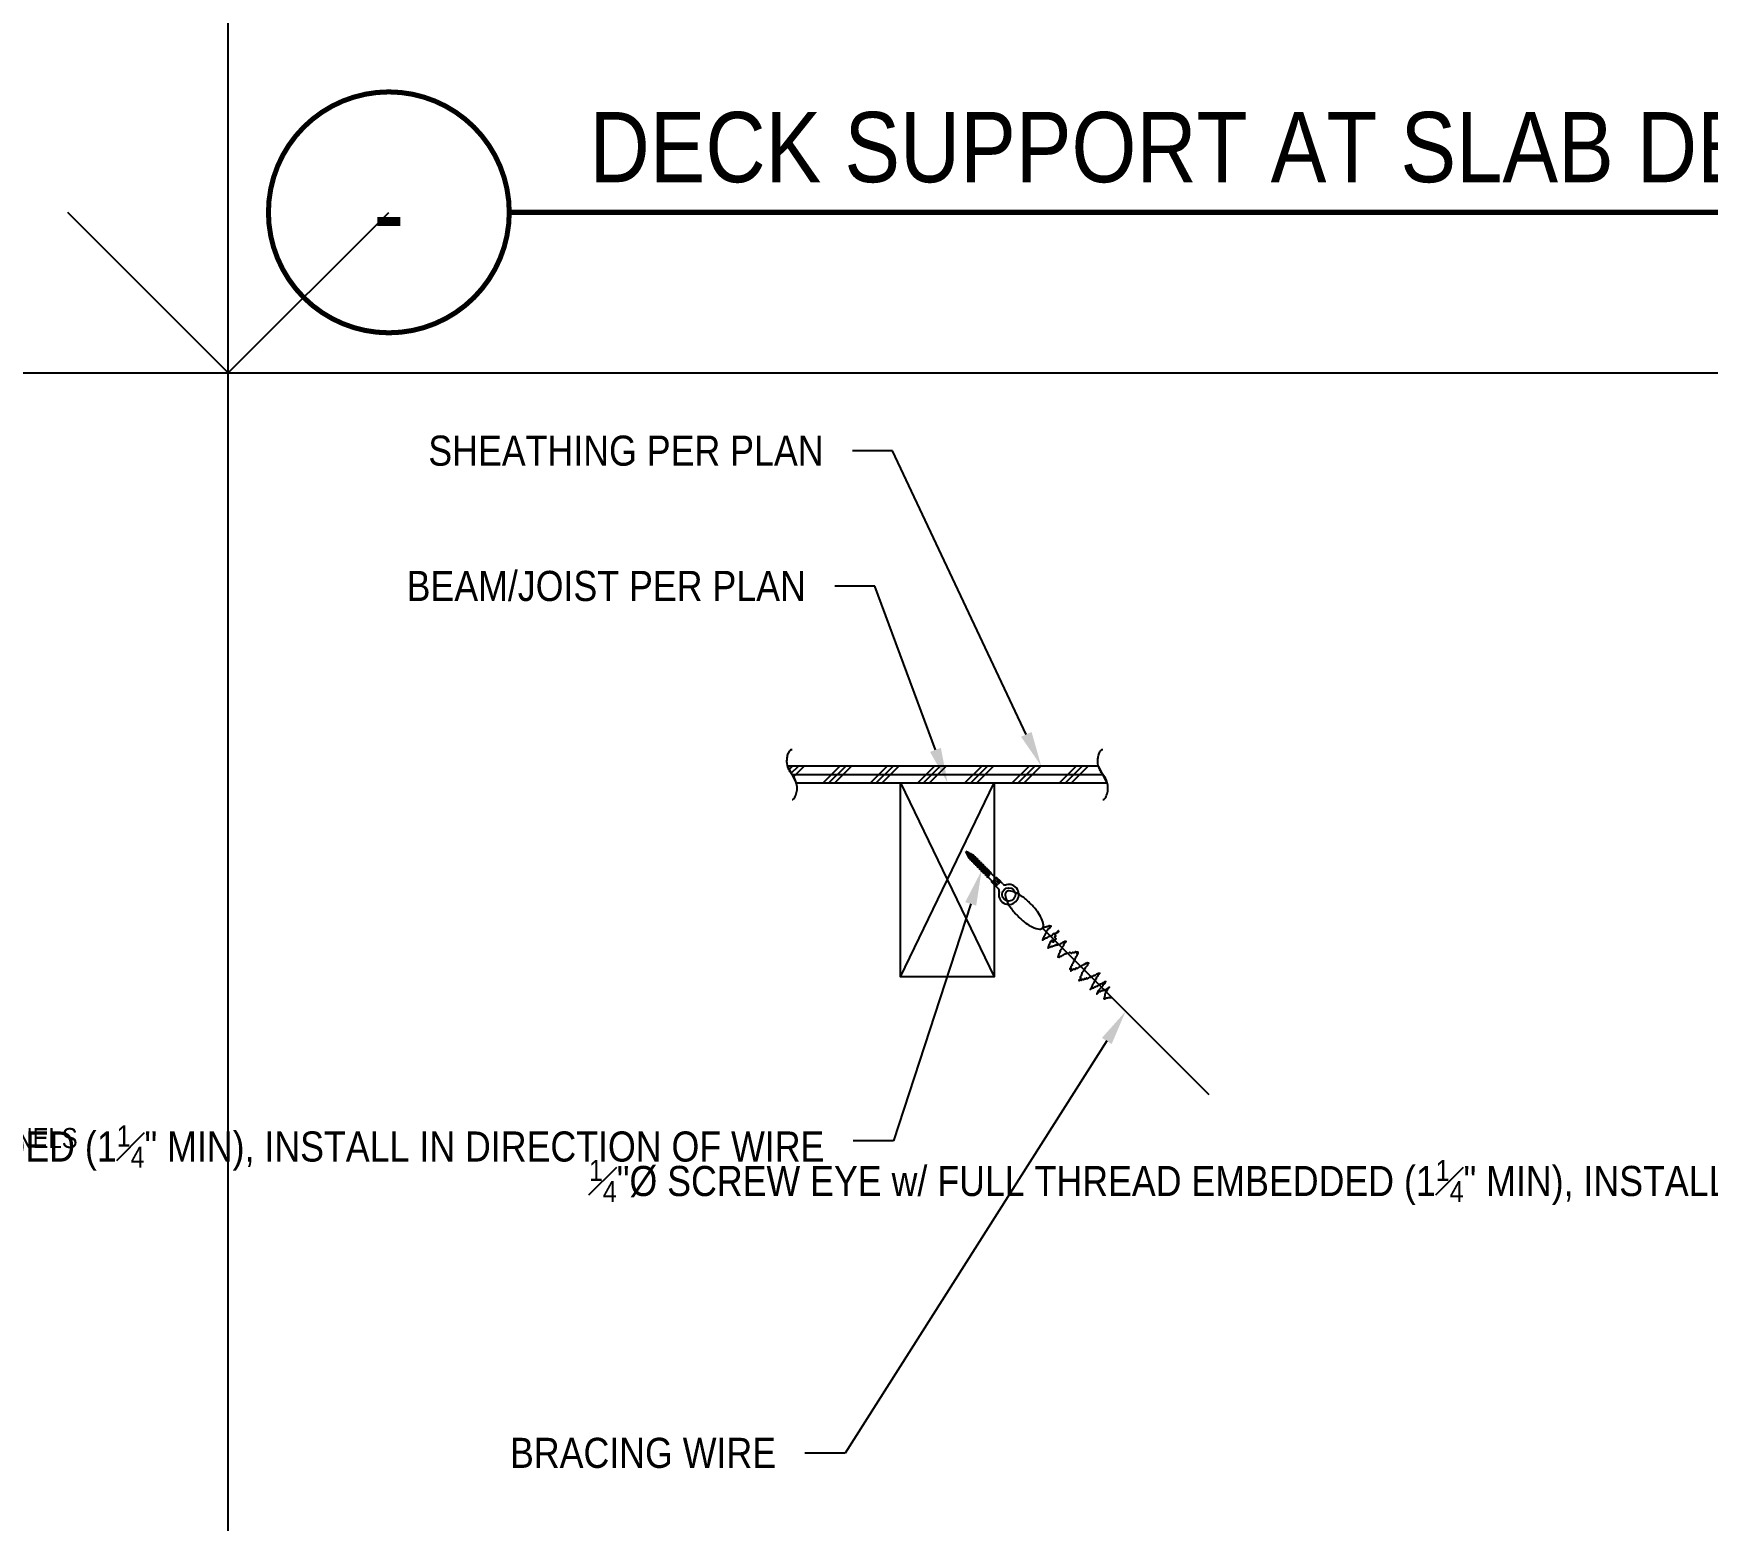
# Model space of a CAD drawing. Header units: inches. Extents: x -16404 to 14624, y -1591 to 16152.
# Drawn here: x -15246.3 to -15183.7, y 7581.1 to 7636.7 of the extents above; entities that cross this region are included whole.
import ezdxf
from ezdxf import colors
from ezdxf.entities.mleader import LeaderData, LeaderLine
from ezdxf.enums import TextEntityAlignment as Align
from ezdxf.math import Vec2, Vec3

# ---------------------------------------------------------------- set-up
doc = ezdxf.new("R2010")
doc.units = ezdxf.units.IN
doc.header["$LTSCALE"] = 24
doc.header["$MEASUREMENT"] = 0
doc.linetypes.add('DASHED2', pattern=[0.375, 0.25, -0.125])
doc.layers.get('0').update_dxf_attribs({"linetype": 'CONTINUOUS'})
doc.layers.add('S-ANNO-GRID-NONPLOT', color=251, linetype='CONTINUOUS', plot=False)
for name, color, linetype in [('S-ANNO-NOTE', 4, 'CONTINUOUS'), ('S-ARCH', 1, 'CONTINUOUS'), ('S-BREAK', 2, 'CONTINUOUS'), ('S-SIMPSON', 2, 'CONTINUOUS'), ('S-WOOD', 3, 'CONTINUOUS')]:
    doc.layers.add(name, color=color, linetype=linetype)
doc.layers.add('S-HATCH1', color=1, linetype='CONTINUOUS', transparency=0.5)
doc.styles.add('Arial', font='arial.ttf', dxfattribs={"width": 0.85})

# ---------------------------------------------------------------- blocks, each defined once
blk = doc.blocks.new('*U309')
at = {"const_width": 0.188}
for points in [[(-4.5, 0, -1), (4.5, 0, 3.732051)], [(-4.5, 0, 1), (4.5, 0, -3.732051)]]:
    blk.add_lwpolyline(points, format="xyb", dxfattribs=at)
blk.add_lwpolyline([(4.5, 0), (81.209, 0)], dxfattribs=at)
blk.add_circle((0, 0), 4.5)
at = {"style": 'Arial', "width": 0.85}
for tag, p in [('DWG_TITLE_1', (7.5, 6.188)), ('DWG_TITLE_2', (7.5, 2.438))]:
    blk.add_attdef(tag, text='', height=2.625, dxfattribs=at).set_placement(p, align=Align.MIDDLE_LEFT)
blk.add_attdef('#', text='', height=3, dxfattribs=at).set_placement((0, 0), align=Align.MIDDLE_CENTER)
blk.add_attdef('SCALE', text='', height=1.125, dxfattribs=at).set_placement((80.084, -1.125), align=Align.TOP_RIGHT)
blk = doc.blocks.new('SCREWEYE')
at = {"layer": 'S-SIMPSON', "color": 1}
for p, q in [((-0.128, -0.553), (-0.128, -0.767)), ((0.124, -0.553), (-0.128, -0.553)), ((-0.121, -0.435), (-0.121, -0.553)), ((-0.084, -0.553), (-0.084, -0.767)), ((-0.021, -0.553), (-0.021, -0.767)), ((0.047, -0.553), (0.047, -0.767)), ((0.1, -0.553), (0.1, -0.767)), ((0.121, -0.435), (0.121, -0.553)), ((0.124, -0.553), (0.124, -0.767)), ((-0.002, -0.767), (-0.128, -0.767)), ((0.124, -0.767), (-0.126, -0.767)), ((-0.089, -0.803), (-0.125, -0.767)), ((-0.125, -1.067), (0.085, -1.017)), ((0.121, -1.023), (-0.125, -1.067)), ((-0.089, -1.092), (-0.125, -1.067)), ((-0.125, -1.167), (0.085, -1.117)), ((-0.125, -1.167), (0.085, -1.117)), ((0.121, -1.123), (-0.125, -1.167)), ((0.121, -1.123), (-0.125, -1.167)), ((-0.089, -1.192), (-0.125, -1.167)), ((-0.089, -1.192), (-0.125, -1.167)), ((-0.125, -1.267), (0.085, -1.217)), ((-0.125, -1.267), (0.085, -1.217)), ((-0.125, -1.267), (0.085, -1.217)), ((0.121, -1.223), (-0.125, -1.267)), ((0.121, -1.223), (-0.125, -1.267)), ((0.121, -1.223), (-0.125, -1.267)), ((-0.089, -0.803), (-0.089, -1.058)), ((-0.089, -0.842), (-0.089, -1.058)), ((-0.089, -1.092), (0.085, -1.048)), ((-0.089, -1.092), (-0.089, -1.158)), ((-0.089, -1.092), (-0.089, -1.158)), ((-0.089, -1.092), (-0.089, -1.158)), ((-0.089, -1.092), (-0.089, -1.158)), ((-0.089, -1.192), (0.085, -1.148)), ((-0.089, -1.192), (0.085, -1.148)), ((-0.089, -1.192), (-0.089, -1.258)), ((-0.089, -1.192), (-0.089, -1.258)), ((-0.089, -1.192), (-0.089, -1.258)), ((-0.089, -1.292), (0.085, -1.248)), ((-0.089, -1.292), (0.085, -1.248)), ((-0.089, -1.292), (0.085, -1.248)), ((0.121, -0.767), (0.085, -0.803)), ((0.085, -0.803), (0.085, -1.017)), ((0.085, -1.017), (0.121, -1.023)), ((0.085, -1.048), (0.121, -1.023)), ((0.085, -1.048), (0.085, -1.117)), ((0.085, -1.048), (0.085, -1.117)), ((0.085, -1.048), (0.085, -1.117)), ((0.085, -1.048), (0.085, -1.117)), ((0.085, -1.117), (0.121, -1.123)), ((0.085, -1.117), (0.121, -1.123)), ((0.085, -1.148), (0.121, -1.123)), ((0.085, -1.148), (0.121, -1.123)), ((0.085, -1.148), (0.085, -1.217)), ((0.085, -1.148), (0.085, -1.217)), ((0.085, -1.148), (0.085, -1.217)), ((0.085, -1.217), (0.121, -1.223)), ((0.085, -1.217), (0.121, -1.223)), ((0.085, -1.217), (0.121, -1.223)), ((0.085, -1.248), (0.121, -1.223)), ((0.085, -1.248), (0.121, -1.223)), ((0.085, -1.248), (0.121, -1.223)), ((0.085, -1.248), (0.085, -1.317)), ((-0.089, -1.292), (-0.125, -1.267)), ((-0.089, -1.292), (-0.125, -1.267)), ((-0.089, -1.292), (-0.125, -1.267)), ((-0.125, -1.367), (0.085, -1.317)), ((-0.125, -1.367), (0.085, -1.317)), ((0.121, -1.323), (-0.125, -1.367)), ((0.121, -1.323), (-0.125, -1.367)), ((-0.089, -1.392), (-0.125, -1.367)), ((-0.089, -1.392), (-0.125, -1.367)), ((-0.125, -1.467), (0.085, -1.417)), ((-0.125, -1.467), (0.085, -1.417)), ((0.121, -1.423), (-0.125, -1.467)), ((0.121, -1.423), (-0.125, -1.467)), ((-0.089, -1.492), (-0.125, -1.467)), ((-0.089, -1.492), (-0.125, -1.467)), ((-0.125, -1.567), (0.085, -1.517)), ((0.121, -1.523), (-0.125, -1.567)), ((-0.089, -1.592), (-0.125, -1.567)), ((-0.125, -1.667), (0.085, -1.617)), ((0.121, -1.623), (-0.125, -1.667)), ((-0.089, -1.692), (-0.125, -1.667)), ((-0.125, -1.767), (0.085, -1.717)), ((0.121, -1.723), (-0.125, -1.767)), ((-0.089, -1.792), (-0.125, -1.767)), ((-0.125, -1.867), (0.077, -1.819)), ((0.072, -1.832), (-0.125, -1.867)), ((-0.089, -1.892), (-0.125, -1.867)), ((-0.089, -1.292), (-0.089, -1.358)), ((-0.089, -1.392), (0.085, -1.348)), ((-0.089, -1.392), (0.085, -1.348)), ((-0.089, -1.392), (-0.089, -1.458)), ((-0.089, -1.392), (-0.089, -1.458)), ((-0.089, -1.492), (0.085, -1.448)), ((-0.089, -1.492), (0.085, -1.448)), ((-0.089, -1.492), (-0.089, -1.558)), ((-0.089, -1.592), (0.085, -1.548)), ((-0.089, -1.592), (-0.089, -1.658)), ((-0.089, -1.692), (0.085, -1.648)), ((-0.089, -1.692), (-0.089, -1.758)), ((-0.089, -1.792), (0.085, -1.748)), ((-0.089, -1.792), (-0.089, -1.858)), ((-0.089, -1.892), (0.064, -1.854)), ((0.085, -1.317), (0.121, -1.323)), ((0.085, -1.317), (0.121, -1.323)), ((0.085, -1.348), (0.121, -1.323)), ((0.085, -1.348), (0.121, -1.323)), ((0.085, -1.348), (0.085, -1.417)), ((0.085, -1.348), (0.085, -1.417)), ((0.085, -1.417), (0.121, -1.423)), ((0.085, -1.417), (0.121, -1.423)), ((0.085, -1.448), (0.121, -1.423)), ((0.085, -1.448), (0.121, -1.423)), ((0.085, -1.448), (0.085, -1.517)), ((0.085, -1.517), (0.121, -1.523)), ((0.085, -1.548), (0.121, -1.523)), ((0.085, -1.548), (0.085, -1.617)), ((0.085, -1.617), (0.121, -1.623)), ((0.085, -1.648), (0.121, -1.623)), ((0.085, -1.648), (0.085, -1.717)), ((0.085, -1.717), (0.121, -1.723)), ((0.085, -1.748), (0.121, -1.723)), ((0.085, -1.748), (0.085, -1.817)), ((0.085, -1.817), (0.121, -1.823)), ((0.085, -1.848), (0.121, -1.823)), ((0.085, -1.848), (0.085, -1.917)), ((-0.125, -1.967), (0.04, -1.927)), ((0.037, -1.938), (-0.125, -1.967)), ((-0.089, -1.992), (-0.125, -1.967)), ((-0.095, -2.06), (0.016, -2.033)), ((0.014, -2.042), (-0.095, -2.06)), ((-0.06, -2.084), (-0.095, -2.06)), ((-0.089, -1.892), (-0.089, -1.958)), ((-0.089, -1.992), (0.031, -1.962)), ((-0.089, -1.992), (-0.069, -2.053)), ((-0.066, -2.153), (0.002, -2.136)), ((0.001, -2.144), (-0.066, -2.153)), ((-0.03, -2.177), (-0.066, -2.153)), ((-0.06, -2.084), (0.01, -2.067)), ((-0.06, -2.084), (-0.04, -2.146)), ((-0.03, -2.177), (0, -2.17)), ((-0.03, -2.177), (-0.002, -2.267)), ((0.031, -2.162), (-0.002, -2.267)), ((0.031, -2.162), (0.067, -2.137)), ((0.065, -2.053), (0.04, -2.132)), ((0.04, -2.132), (0.067, -2.137)), ((0.065, -2.053), (0.101, -2.028)), ((0.085, -1.991), (0.075, -2.023)), ((0.075, -2.023), (0.101, -2.028)), ((0.085, -1.917), (0.121, -1.923)), ((0.085, -1.948), (0.121, -1.923)), ((0.085, -1.948), (0.085, -1.991))]:
    blk.add_line(p, q, dxfattribs=at)
blk.add_circle((0, 0), 0.25, dxfattribs=at)
for centre, radius, start, end in [((0, 0), 0.375, 299.45268, 240.54732), ((-0.246, -0.435), 0.125, 0, 60.54732), ((0.246, -0.435), 0.125, 119.45268, 180), ((1.156, -2.239), 1.159, 157.61471, 181.35638)]:
    blk.add_arc(centre, radius, start, end, dxfattribs=at)
blk = doc.blocks.new('Se_24x36_DETAILS_GRID')
for p, q in [((15.5348, 15.3333), (15.5348, 23)), ((15.5348, 15.3333), (16.0348, 15.8333)), ((7.7674, 15.3333), (15.5348, 15.3333)), ((15.5348, 15.3333), (23.3023, 15.3333)), ((15.5348, 7.6667), (15.5348, 15.3333))]:
    blk.add_line(p, q)
at = {"linetype": 'DASHED2', "ltscale": 0.5}
blk.add_line((15.5348, 15.3333), (15.0348, 15.8333), dxfattribs=at)

msp = doc.modelspace()

# ---------------------------------------------------------------- hatches: boundary and pattern name
at = {"layer": 'S-HATCH1'}
h = msp.add_hatch(dxfattribs=at)
h.set_pattern_fill('PLAST', color=256, scale=5, angle=45, style=0)
h.set_pattern_definition([(45, (-15218.1113, 7608.6864), (-0.88388, 0.88388), []), (45, (-15218.2218, 7608.7969), (-0.88388, 0.88388), []), (45, (-15218.3323, 7608.9074), (-0.88388, 0.88388), [])])
h.paths.add_polyline_path([(-15217.78586, 7608.68641), (-15206.16931, 7608.68641), (-15206.49478, 7609.31141), (-15218.11133, 7609.31141)])

# ---------------------------------------------------------------- linework, layer by layer
at = {"layer": 'S-ARCH', "color": 2}
msp.add_line((-15208.58876, 7603.25988), (-15202.3691, 7597.04023), dxfattribs=at)
msp.add_lwpolyline([(-15209.49964, 7603.70223, 0.03562601), (-15209.20294, 7603.44505, 0.04775441), (-15208.95259, 7603.2924, 0.09098116), (-15208.6956, 7603.22111, 0.22219039), (-15208.58876, 7603.25988, 0.22219039), (-15208.54999, 7603.36672, 0.09098116), (-15208.62128, 7603.62371, 0.04775441), (-15208.77392, 7603.87407, 0.03562601), (-15209.03111, 7604.17076, 0.03562601), (-15209.3278, 7604.42795, 0.04775441), (-15209.57816, 7604.58059, 0.09098116), (-15209.83515, 7604.65188, 0.22219039), (-15209.94199, 7604.61311, 0.22219039), (-15209.98076, 7604.50627, 0.09098116), (-15209.90947, 7604.24928, 0.04775441), (-15209.75682, 7603.99893, 0.03562601)], format="xyb", close=True, dxfattribs=at)
msp.add_lwpolyline([(-15208.59663, 7603.26952), (-15208.57867, 7603.28748), (-15208.57268, 7603.2815), (-15208.56669, 7603.28748), (-15208.56071, 7603.2815), (-15208.54873, 7603.29347), (-15208.54275, 7603.28749), (-15208.53676, 7603.29347), (-15208.53077, 7603.28749), (-15208.52478, 7603.29348), (-15208.5188, 7603.28749), (-15208.51281, 7603.29348), (-15208.50683, 7603.28749), (-15208.48886, 7603.30545), (-15208.48288, 7603.29947), (-15208.4709, 7603.31144), (-15208.46492, 7603.30546), (-15208.45893, 7603.31144), (-15208.45294, 7603.30546), (-15208.44097, 7603.31743), (-15208.43498, 7603.31145), (-15208.42899, 7603.31743), (-15208.42301, 7603.31145), (-15208.41103, 7603.32342), (-15208.40505, 7603.31744), (-15208.39906, 7603.32342), (-15208.39307, 7603.31744), (-15208.3811, 7603.32941), (-15208.37511, 7603.32343), (-15208.33919, 7603.35935), (-15208.31525, 7603.33541), (-15208.30327, 7603.34738), (-15208.2913, 7603.33541), (-15208.28531, 7603.3414), (-15208.27932, 7603.33541), (-15208.27334, 7603.3414), (-15208.26735, 7603.33541), (-15208.30926, 7603.2935), (-15208.30328, 7603.28751), (-15208.36315, 7603.22764), (-15208.36914, 7603.23363), (-15208.38111, 7603.22165), (-15208.37513, 7603.21567), (-15208.39908, 7603.19172), (-15208.39309, 7603.18573), (-15208.44099, 7603.13783), (-15208.435, 7603.13184), (-15208.44698, 7603.11987), (-15208.44099, 7603.11388), (-15208.45297, 7603.10191), (-15208.44698, 7603.09592), (-15208.45896, 7603.08395), (-15208.45297, 7603.07796), (-15208.47692, 7603.05401), (-15208.47093, 7603.04803), (-15208.4889, 7603.03006), (-15208.48291, 7603.02408), (-15208.49488, 7603.0121), (-15208.4889, 7603.00612), (-15208.51285, 7602.98217), (-15208.50686, 7602.97618), (-15208.53081, 7602.95223), (-15208.52483, 7602.94625), (-15208.53081, 7602.94026), (-15208.52483, 7602.93427), (-15208.54878, 7602.91032), (-15208.54279, 7602.90434), (-15208.55476, 7602.89236), (-15208.54878, 7602.88638), (-15208.57273, 7602.86243), (-15208.56674, 7602.85644), (-15208.57872, 7602.84447), (-15208.57273, 7602.83848), (-15208.58471, 7602.82651), (-15208.57872, 7602.82052), (-15208.58471, 7602.81453), (-15208.57273, 7602.82651), (-15208.56675, 7602.82052), (-15208.52483, 7602.86243), (-15208.51286, 7602.85046), (-15208.50089, 7602.86244), (-15208.4949, 7602.85645), (-15208.45898, 7602.89237), (-15208.45299, 7602.88639), (-15208.447, 7602.89238), (-15208.44102, 7602.88639), (-15208.43503, 7602.89238), (-15208.42905, 7602.88639), (-15208.41108, 7602.90435), (-15208.4051, 7602.89837), (-15208.36318, 7602.94028), (-15208.3572, 7602.93429), (-15208.34522, 7602.94627), (-15208.33924, 7602.94028), (-15208.29733, 7602.98219), (-15208.28535, 7602.97022), (-15208.27937, 7602.97621), (-15208.26739, 7602.96424), (-15208.1716, 7603.06004), (-15208.15962, 7603.04806), (-15208.15364, 7603.05405), (-15208.14765, 7603.04806), (-15208.13568, 7603.06004), (-15208.12969, 7603.05405), (-15208.1237, 7603.06004), (-15208.11772, 7603.05405), (-15208.11173, 7603.06004), (-15208.10574, 7603.05406), (-15208.08179, 7603.07801), (-15208.06982, 7603.06603), (-15208.04587, 7603.08998), (-15208.03989, 7603.084), (-15208.0339, 7603.08998), (-15208.02791, 7603.084), (-15207.98001, 7603.1319), (-15207.99797, 7603.14986), (-15207.99198, 7603.15584), (-15207.99797, 7603.16183), (-15208.03389, 7603.1259), (-15208.02192, 7603.11393), (-15208.12371, 7603.01215), (-15208.08779, 7602.97623), (-15208.13569, 7602.92833), (-15208.06985, 7602.86249), (-15208.17762, 7602.75471), (-15208.17163, 7602.74873), (-15208.17762, 7602.74274), (-15208.17163, 7602.73675), (-15208.17762, 7602.73077), (-15208.20755, 7602.7607), (-15208.22551, 7602.74273), (-15208.21953, 7602.74872), (-15208.22551, 7602.75471), (-15208.21354, 7602.76668), (-15208.21952, 7602.77267), (-15208.21354, 7602.77866), (-15208.21952, 7602.78464), (-15208.21353, 7602.79063), (-15208.22551, 7602.8026), (-15208.23748, 7602.79063), (-15208.24347, 7602.79661), (-15208.29735, 7602.74273), (-15208.29137, 7602.73674), (-15208.31532, 7602.71279), (-15208.30933, 7602.7068), (-15208.32729, 7602.68884), (-15208.32131, 7602.68286), (-15208.3273, 7602.67687), (-15208.32131, 7602.67088), (-15208.33927, 7602.65292), (-15208.33329, 7602.64693), (-15208.34526, 7602.63496), (-15208.33927, 7602.62897), (-15208.34526, 7602.62299), (-15208.33928, 7602.617), (-15208.35724, 7602.59904), (-15208.35125, 7602.59305), (-15208.36323, 7602.58108), (-15208.35724, 7602.57509), (-15208.36922, 7602.56312), (-15208.36323, 7602.55713), (-15208.36922, 7602.55114), (-15208.36323, 7602.54516), (-15208.36922, 7602.53917), (-15208.36323, 7602.53318), (-15208.37521, 7602.52121), (-15208.36922, 7602.51522), (-15208.37521, 7602.50923), (-15208.36922, 7602.51522), (-15208.37521, 7602.52121), (-15208.36323, 7602.53318), (-15208.36922, 7602.53917), (-15208.35724, 7602.55114), (-15208.36922, 7602.53917), (-15208.36323, 7602.53318), (-15208.36922, 7602.5272), (-15208.33928, 7602.55713), (-15208.32132, 7602.53917), (-15208.30935, 7602.55115), (-15208.30336, 7602.54516), (-15208.26744, 7602.58109), (-15208.2435, 7602.55714), (-15208.23152, 7602.56912), (-15208.21955, 7602.55715), (-15208.17764, 7602.59906), (-15208.15968, 7602.5811), (-15208.11777, 7602.62301), (-15208.1058, 7602.61104), (-15208.06987, 7602.64696), (-15208.03994, 7602.61703), (-15208.02797, 7602.62901), (-15208.02198, 7602.62302), (-15207.99204, 7602.65296), (-15207.98606, 7602.64697), (-15207.98007, 7602.65296), (-15207.9681, 7602.64099), (-15207.95612, 7602.65296), (-15207.95014, 7602.64698), (-15207.93816, 7602.65895), (-15207.93218, 7602.65297), (-15207.88428, 7602.70087), (-15207.8723, 7602.68889), (-15207.82441, 7602.73679), (-15207.81842, 7602.73081), (-15207.80644, 7602.74278), (-15207.79447, 7602.73081), (-15207.78849, 7602.7368), (-15207.7825, 7602.73081), (-15207.74657, 7602.76674), (-15207.74059, 7602.76075), (-15207.7346, 7602.76674), (-15207.72862, 7602.76075), (-15207.72263, 7602.76674), (-15207.71664, 7602.76075), (-15207.71065, 7602.76674), (-15207.70467, 7602.76075), (-15207.75856, 7602.70687), (-15207.74658, 7602.6949), (-15207.80047, 7602.64101), (-15207.79448, 7602.63502), (-15207.80047, 7602.62904), (-15207.79449, 7602.62305), (-15207.80646, 7602.61107), (-15207.80047, 7602.60509), (-15207.80646, 7602.5991), (-15207.80048, 7602.59312), (-15207.84837, 7602.54522), (-15207.84239, 7602.53923), (-15207.84838, 7602.53324), (-15207.84239, 7602.52726), (-15207.84838, 7602.52127), (-15207.84239, 7602.51528), (-15207.89628, 7602.4614), (-15207.89029, 7602.45541), (-15207.9322, 7602.4135), (-15207.91425, 7602.39554), (-15207.92622, 7602.38357), (-15207.92023, 7602.37758), (-15207.93221, 7602.36561), (-15207.92622, 7602.35962), (-15207.95017, 7602.33567), (-15207.94419, 7602.32968), (-15207.98011, 7602.29376), (-15207.97413, 7602.28777), (-15207.98011, 7602.28179), (-15207.97413, 7602.2758), (-15207.99209, 7602.25784), (-15207.98012, 7602.24587), (-15207.99808, 7602.2279), (-15207.99209, 7602.22192), (-15208.00407, 7602.20994), (-15207.99808, 7602.20396), (-15208.01604, 7602.18599), (-15208.01006, 7602.18001), (-15207.96671, 7602.22335), (-15207.96073, 7602.21737), (-15207.97869, 7602.19941), (-15207.9727, 7602.19342), (-15207.96672, 7602.19941), (-15207.96073, 7602.19342), (-15207.98013, 7602.17403), (-15207.97414, 7602.16804), (-15207.96216, 7602.18001), (-15207.95618, 7602.17403), (-15207.91427, 7602.21594), (-15207.90229, 7602.20397), (-15207.89631, 7602.20996), (-15207.89032, 7602.20397), (-15207.84242, 7602.25187), (-15207.82446, 7602.23391), (-15207.77656, 7602.28181), (-15207.77058, 7602.27582), (-15207.73465, 7602.31175), (-15207.71071, 7602.2878), (-15207.66281, 7602.3357), (-15207.64485, 7602.31775), (-15207.63887, 7602.32373), (-15207.63288, 7602.31775), (-15207.62689, 7602.32373), (-15207.61492, 7602.31176), (-15207.56702, 7602.35966), (-15207.54308, 7602.33572), (-15207.53709, 7602.3417), (-15207.50117, 7602.30579), (-15207.44729, 7602.35968), (-15207.42334, 7602.33573), (-15207.41137, 7602.34771), (-15207.40538, 7602.34172), (-15207.35748, 7602.38962), (-15207.33953, 7602.37166), (-15207.33354, 7602.37765), (-15207.32755, 7602.37166), (-15207.32156, 7602.37765), (-15207.31558, 7602.37166), (-15207.30959, 7602.37765), (-15207.3036, 7602.37167), (-15207.29762, 7602.37765), (-15207.29163, 7602.37167), (-15207.32115, 7602.34215), (-15207.31516, 7602.33617), (-15207.27325, 7602.37808), (-15207.25529, 7602.36012), (-15207.26727, 7602.34814), (-15207.26128, 7602.34216), (-15207.26769, 7602.33575), (-15207.25572, 7602.32378), (-15207.27368, 7602.30582), (-15207.26769, 7602.29983), (-15207.27368, 7602.29384), (-15207.26769, 7602.28786), (-15207.27967, 7602.27588), (-15207.27368, 7602.2699), (-15207.30362, 7602.23996), (-15207.29763, 7602.23397), (-15207.3156, 7602.21601), (-15207.30961, 7602.21002), (-15207.35152, 7602.16811), (-15207.33356, 7602.15015), (-15207.37548, 7602.10824), (-15207.36949, 7602.10226), (-15207.37548, 7602.09627), (-15207.36949, 7602.09028), (-15207.38147, 7602.07831), (-15207.37548, 7602.07232), (-15207.42937, 7602.01844), (-15207.41739, 7602.00646), (-15207.42338, 7602.00048), (-15207.4174, 7601.99449), (-15207.44135, 7601.97054), (-15207.43536, 7601.96455), (-15207.44733, 7601.95258), (-15207.44135, 7601.94659), (-15207.48925, 7601.89869), (-15207.47728, 7601.88672), (-15207.49524, 7601.86876), (-15207.48925, 7601.86277), (-15207.52518, 7601.82685), (-15207.5132, 7601.81488), (-15207.51919, 7601.80889), (-15207.51321, 7601.8029), (-15207.56111, 7601.75501), (-15207.55512, 7601.74902), (-15207.56111, 7601.74303), (-15207.55512, 7601.73705), (-15207.56111, 7601.73106), (-15207.54914, 7601.71909), (-15207.51178, 7601.75644), (-15207.49981, 7601.74447), (-15207.51777, 7601.72651), (-15207.51178, 7601.72052), (-15207.51777, 7601.71454), (-15207.51178, 7601.70855), (-15207.52376, 7601.69658), (-15207.51777, 7601.69059), (-15207.52376, 7601.6846), (-15207.51777, 7601.67862), (-15207.52975, 7601.66664), (-15207.52376, 7601.66066), (-15207.52975, 7601.65467), (-15207.46988, 7601.71454), (-15207.46389, 7601.70856), (-15207.47131, 7601.70114), (-15207.46532, 7601.69515), (-15207.45934, 7601.70114), (-15207.45335, 7601.69515), (-15207.41144, 7601.73706), (-15207.39348, 7601.7191), (-15207.38749, 7601.72509), (-15207.38151, 7601.71911), (-15207.32163, 7601.77898), (-15207.30368, 7601.76102), (-15207.29769, 7601.76701), (-15207.2917, 7601.76102), (-15207.28572, 7601.76701), (-15207.27374, 7601.75504), (-15207.22584, 7601.80294), (-15207.21986, 7601.79695), (-15207.18393, 7601.83288), (-15207.16598, 7601.81492), (-15207.1061, 7601.87479), (-15207.08814, 7601.85683), (-15207.04024, 7601.90473), (-15207.03426, 7601.89875), (-15207.02228, 7601.91072), (-15207.0163, 7601.90474), (-15206.97439, 7601.94665), (-15206.96241, 7601.93468), (-15206.95643, 7601.94066), (-15206.95044, 7601.93468), (-15206.91452, 7601.9706), (-15206.90853, 7601.96462), (-15206.90811, 7601.96504), (-15206.89614, 7601.95307), (-15206.89015, 7601.95905), (-15206.88416, 7601.95307), (-15206.87818, 7601.95905), (-15206.87219, 7601.95307), (-15206.8662, 7601.95906), (-15206.87261, 7601.95265), (-15206.86064, 7601.94067), (-15206.90854, 7601.89278), (-15206.89058, 7601.87482), (-15206.99835, 7601.76704), (-15206.98638, 7601.75507), (-15206.99237, 7601.74908), (-15206.98638, 7601.7431), (-15207.03428, 7601.6952), (-15207.0283, 7601.68921), (-15207.07021, 7601.6473), (-15207.06422, 7601.64132), (-15207.11212, 7601.59342), (-15207.10015, 7601.58144), (-15207.11212, 7601.56947), (-15207.10614, 7601.56348), (-15207.11811, 7601.55151), (-15207.11213, 7601.54552), (-15207.1241, 7601.53355), (-15207.11812, 7601.52756), (-15207.1241, 7601.52157), (-15207.11812, 7601.51559), (-15207.13608, 7601.49763), (-15207.13009, 7601.49164), (-15207.17799, 7601.44374), (-15207.16602, 7601.43177), (-15207.178, 7601.41979), (-15207.17201, 7601.41381), (-15207.16459, 7601.42123), (-15207.1586, 7601.41524), (-15207.16459, 7601.40926), (-15207.1586, 7601.40327), (-15207.16459, 7601.39728), (-15207.1586, 7601.3913), (-15207.17058, 7601.37932), (-15207.16459, 7601.37334), (-15207.22447, 7601.31346), (-15207.2125, 7601.30149), (-15207.21848, 7601.2955), (-15207.2125, 7601.28952), (-15207.15262, 7601.34939), (-15207.14664, 7601.3434), (-15207.16005, 7601.33), (-15207.14209, 7601.31204), (-15207.1361, 7601.31803), (-15207.13011, 7601.31204), (-15207.0882, 7601.35395), (-15207.07024, 7601.33599), (-15207.06426, 7601.34198), (-15207.05827, 7601.33599), (-15207.05228, 7601.34198), (-15207.0463, 7601.336), (-15207.01037, 7601.37192), (-15206.9984, 7601.35995), (-15206.99241, 7601.36594), (-15206.98044, 7601.35396), (-15206.93853, 7601.39588), (-15206.9086, 7601.36595), (-15206.86669, 7601.40786), (-15206.85472, 7601.39589), (-15206.8128, 7601.4378), (-15206.79485, 7601.41984), (-15206.78287, 7601.43181), (-15206.77689, 7601.42583), (-15206.73497, 7601.46774), (-15206.723, 7601.45577), (-15206.71701, 7601.46176), (-15206.71103, 7601.45577), (-15206.6751, 7601.49169), (-15206.66912, 7601.48571), (-15206.65714, 7601.49768), (-15206.64517, 7601.48571), (-15206.63918, 7601.4917), (-15206.6332, 7601.48571), (-15206.61524, 7601.50367), (-15206.60925, 7601.49769), (-15206.56734, 7601.5396), (-15206.56135, 7601.53361), (-15206.54938, 7601.54559), (-15206.54339, 7601.5396), (-15206.50747, 7601.57553), (-15206.50148, 7601.56954), (-15206.49549, 7601.57553), (-15206.48951, 7601.56954), (-15206.48352, 7601.57553), (-15206.47753, 7601.56954), (-15206.47155, 7601.57553), (-15206.46556, 7601.56955), (-15206.45957, 7601.57553), (-15206.45359, 7601.56955), (-15206.44161, 7601.58152), (-15206.47754, 7601.5456), (-15206.46556, 7601.53363), (-15206.51346, 7601.48573), (-15206.50748, 7601.47974), (-15206.55538, 7601.43184), (-15206.54939, 7601.42585), (-15206.58531, 7601.38993), (-15206.57334, 7601.37796), (-15206.61525, 7601.33605), (-15206.60927, 7601.33006), (-15206.61526, 7601.32407), (-15206.60328, 7601.3121), (-15206.62125, 7601.29414), (-15206.61526, 7601.28815), (-15206.66316, 7601.24025), (-15206.65717, 7601.23427), (-15206.66915, 7601.22229), (-15206.66316, 7601.21631), (-15206.67514, 7601.20433), (-15206.66915, 7601.19835), (-15206.71705, 7601.15045), (-15206.71106, 7601.14446), (-15206.71705, 7601.13847), (-15206.71107, 7601.13249), (-15206.72903, 7601.11453), (-15206.72304, 7601.10854), (-15206.72903, 7601.10255), (-15206.72304, 7601.09657), (-15206.74101, 7601.0786), (-15206.73502, 7601.07262), (-15206.75897, 7601.04867), (-15206.75298, 7601.04268), (-15206.76496, 7601.03071), (-15206.75897, 7601.02472), (-15206.78891, 7600.99478), (-15206.78292, 7600.9888), (-15206.80089, 7600.97084), (-15206.78891, 7600.98281), (-15206.78292, 7600.97682), (-15206.73503, 7601.02472), (-15206.72305, 7601.01275), (-15206.71707, 7601.01874), (-15206.71108, 7601.01275), (-15206.70509, 7601.01874), (-15206.69911, 7601.01275), (-15206.68713, 7601.02473), (-15206.68115, 7601.01874), (-15206.63325, 7601.06664), (-15206.62127, 7601.05467), (-15206.6093, 7601.06665), (-15206.60331, 7601.06066), (-15206.56739, 7601.09658), (-15206.54943, 7601.07863), (-15206.53746, 7601.0906), (-15206.53147, 7601.08461), (-15206.48357, 7601.13251), (-15206.47759, 7601.12653), (-15206.42969, 7601.17443), (-15206.41173, 7601.15647), (-15206.3758, 7601.19239), (-15206.36383, 7601.18042), (-15206.31593, 7601.22832), (-15206.30995, 7601.22233), (-15206.30396, 7601.22832), (-15206.29797, 7601.22234), (-15206.25007, 7601.27024), (-15206.24409, 7601.26425), (-15206.2381, 7601.27024), (-15206.23211, 7601.26425), (-15206.22613, 7601.27024), (-15206.22014, 7601.26425), (-15206.21415, 7601.27024), (-15206.26205, 7601.22234), (-15206.24409, 7601.20438), (-15206.28002, 7601.16846), (-15206.286, 7601.17444), (-15206.32792, 7601.13253), (-15206.32193, 7601.12655), (-15206.33391, 7601.11457), (-15206.32792, 7601.10859), (-15206.38181, 7601.0547), (-15206.37582, 7601.04871), (-15206.50754, 7600.91699), (-15206.50156, 7600.911), (-15206.51353, 7600.89903), (-15206.50755, 7600.89304), (-15206.5315, 7600.86909), (-15206.52551, 7600.86311), (-15206.54347, 7600.84514), (-15206.53749, 7600.83916), (-15206.55545, 7600.8212), (-15206.54946, 7600.81521), (-15206.55545, 7600.80922), (-15206.54946, 7600.80324), (-15206.55545, 7600.79725), (-15206.54348, 7600.80922), (-15206.53749, 7600.80324), (-15206.44169, 7600.89904), (-15206.42972, 7600.88707), (-15206.42373, 7600.89305), (-15206.41775, 7600.88707), (-15206.38182, 7600.92299), (-15206.36985, 7600.91102), (-15206.36386, 7600.91701), (-15206.35788, 7600.91102), (-15206.32195, 7600.94694), (-15206.29801, 7600.923), (-15206.25011, 7600.9709), (-15206.23814, 7600.95893), (-15206.23215, 7600.96492), (-15206.22616, 7600.95893), (-15206.22018, 7600.96492), (-15206.21419, 7600.95893), (-15206.17228, 7601.00084), (-15206.16629, 7600.99486), (-15206.11839, 7601.04276), (-15206.11241, 7601.03677), (-15206.10642, 7601.04276), (-15206.10043, 7601.03677), (-15206.08846, 7601.04875), (-15206.08247, 7601.04276), (-15206.07648, 7601.04875), (-15206.17228, 7600.95295), (-15206.1663, 7600.94696), (-15206.17228, 7600.94098), (-15206.1663, 7600.93499), (-15206.2142, 7600.88709), (-15206.20821, 7600.8811), (-15206.2142, 7600.87512), (-15206.20821, 7600.86913), (-15206.24414, 7600.83321), (-15206.23815, 7600.82722), (-15206.24414, 7600.82123), (-15206.23815, 7600.81525), (-15206.24414, 7600.80926), (-15206.23815, 7600.80327), (-15206.25013, 7600.7913), (-15206.24414, 7600.78531), (-15206.25013, 7600.77933), (-15206.24414, 7600.77334), (-15206.25612, 7600.76136), (-15206.25013, 7600.75538), (-15206.25612, 7600.74939), (-15206.25013, 7600.74341), (-15206.25612, 7600.73742), (-15206.25014, 7600.73143), (-15206.26211, 7600.71946), (-15206.25613, 7600.71347), (-15206.2681, 7600.7015), (-15206.26211, 7600.69551), (-15206.27409, 7600.68354), (-15206.2681, 7600.67755), (-15206.28606, 7600.65959), (-15206.28008, 7600.6536), (-15206.28607, 7600.64761), (-15206.28008, 7600.64163), (-15206.29206, 7600.62965), (-15206.2741, 7600.61169), (-15206.26811, 7600.61768), (-15206.26212, 7600.6117), (-15206.24416, 7600.62966), (-15206.23818, 7600.62367), (-15206.2262, 7600.63565), (-15206.22021, 7600.62966), (-15206.19028, 7600.6596), (-15206.18429, 7600.65361), (-15206.1783, 7600.6596), (-15206.17232, 7600.65361), (-15206.16633, 7600.6596), (-15206.16035, 7600.65362), (-15206.15436, 7600.6596), (-15206.14837, 7600.65362), (-15206.1364, 7600.66559), (-15206.13041, 7600.65961), (-15206.12442, 7600.66559), (-15206.11844, 7600.65961), (-15206.10646, 7600.67158), (-15206.10048, 7600.6656), (-15206.09449, 7600.67158), (-15206.0885, 7600.6656), (-15206.08252, 7600.67158), (-15206.07653, 7600.6656), (-15206.07054, 7600.67159), (-15206.06456, 7600.6656), (-15206.05857, 7600.67159), (-15206.05258, 7600.6656), (-15206.0466, 7600.67159), (-15206.04061, 7600.6656), (-15206.03462, 7600.67159), (-15206.02864, 7600.6656), (-15206.02265, 7600.67159), (-15206.01666, 7600.66561), (-15206.01068, 7600.67159), (-15206.00469, 7600.66561), (-15205.9987, 7600.67159)], dxfattribs=at)
msp.add_lwpolyline([(-15197.15744, 7591.82856, 0, 0.5, 0), (-15198.2181, 7592.88922, 0, 0, 0), (-15202.3691, 7597.04023, 0, 0, 0)], format="xyseb", dxfattribs=at)
at = {"layer": 'S-BREAK'}
for points in [[(-15217.94674, 7608.06066, 0.16907551), (-15217.89991, 7608.07697, 0.12420213), (-15217.82736, 7608.17167, 0.05676695), (-15217.76655, 7608.37314, 0.09010704), (-15217.76655, 7608.59984, 0.04190159), (-15217.81512, 7608.77991, 0.09726503), (-15217.94674, 7608.99891, -0.04661822), (-15218.004, 7609.07551, -0.0337537), (-15218.07837, 7609.21792, -0.09726503), (-15218.13409, 7609.46729, -0.035685), (-15218.12694, 7609.62468, -0.06904861), (-15218.08726, 7609.77716, -0.05613676), (-15218.01968, 7609.8995, -0.25199513), (-15217.94674, 7609.93566, -4.02334231)], [(-15206.33019, 7608.06066, 0.16907551), (-15206.28335, 7608.07697, 0.12420213), (-15206.2108, 7608.17167, 0.05676695), (-15206.14999, 7608.37314, 0.09010704), (-15206.14999, 7608.59984, 0.04190159), (-15206.19857, 7608.77991, 0.09726503), (-15206.33019, 7608.99891, -0.04661822), (-15206.38744, 7609.07551, -0.0337537), (-15206.46182, 7609.21792, -0.09726503), (-15206.51754, 7609.46729, -0.035685), (-15206.51039, 7609.62468, -0.06904861), (-15206.4707, 7609.77716, -0.05613676), (-15206.40313, 7609.8995, -0.25199513), (-15206.33019, 7609.93566, -4.02334231)]]:
    msp.add_lwpolyline(points, format="xyb", dxfattribs=at)
at = {"layer": 'S-WOOD', "color": 1}
msp.add_line((-15217.94674, 7608.99891), (-15206.33019, 7608.99891), dxfattribs=at)
at = {"layer": 'S-WOOD', "color": 2}
for p, q in [((-15213.88847, 7601.43641), (-15210.38847, 7608.68641)), ((-15213.88847, 7608.68641), (-15210.38847, 7601.43641))]:
    msp.add_line(p, q, dxfattribs=at)
at = {"layer": 'S-WOOD'}
msp.add_lwpolyline([(-15217.78586, 7608.68641), (-15206.16931, 7608.68641), (-15206.49478, 7609.31141), (-15218.11133, 7609.31141)], close=True, dxfattribs=at)
at = {"layer": 'S-WOOD', "color": 4}
msp.add_lwpolyline([(-15210.38847, 7608.68641), (-15210.38847, 7601.43641), (-15213.88847, 7601.43641), (-15213.88847, 7608.68641)], close=True, dxfattribs=at)

# ---------------------------------------------------------------- block references
at = {"layer": 'S-ANNO-GRID-NONPLOT', "xscale": 12, "yscale": 12, "zscale": 12}
msp.add_blockref('Se_24x36_DETAILS_GRID', (-15425.43172, 7440), dxfattribs=at)
at = {"layer": 'S-ANNO-NOTE'}
msp.add_blockref('*U309', (-15233.01352, 7630), dxfattribs=at).add_auto_attribs({'#': '-', 'DWG_TITLE_2': 'DECK SUPPORT AT SLAB DEPRESSIONS', 'SCALE': 'SCALE: N.T.S.'})
at = {"layer": 'S-ANNO-NOTE', "rotation": 224.9999999999999}
msp.add_blockref('SCREWEYE', (-15209.8471, 7604.51822), dxfattribs=at)

# ---------------------------------------------------------------- leaders
at = {"layer": 'S-ANNO-NOTE'}
ml = msp.add_multileader_mtext('Standard', dxfattribs=at)
ml.set_content('\\A1;SHEATHING PER PLAN', color=4, style='Arial')
ml.set_leader_properties(color=2)
ml.build(insert=Vec2(0, 0))
ml.multileader.update_dxf_attribs({"dogleg_length": 0.36, "arrow_head_size": 1.3125, "scale": 12})
ctx = ml.context
ctx.base_point, ctx.scale, ctx.char_height, ctx.arrow_head_size, ctx.landing_gap_size, ctx.plane_origin = Vec3(-15232.44994, 7621.0874), 12, 1.125, 1.3125, 1.08, Vec3(-15168.85976, 7916.84642)
ctx.text_align_type = 2
notes = []
notes.append((ctx, [(0, (1, 1, 0), (-15214.18723, 7621.0874), (-1, 0), 1.5, [(0, [(-15208.63062, 7609.31141)], 0, [])])]))
ctx.mtext.insert, ctx.mtext.width, ctx.mtext.alignment, ctx.mtext.flow_direction = Vec3(-15216.76723, 7621.65949), 15.3395772, 3, 5
ml = msp.add_multileader_mtext('Standard', dxfattribs=at)
ml.set_content('\\A1;SHEATHING PER PLAN', color=4, style='Arial')
ml.set_leader_properties(color=2)
ml.build(insert=Vec2(0, 0))
ml.multileader.update_dxf_attribs({"dogleg_length": 0.36, "arrow_head_size": 1.3125, "scale": 12})
ctx = ml.context
ctx.base_point, ctx.scale, ctx.char_height, ctx.arrow_head_size, ctx.landing_gap_size, ctx.plane_origin = Vec3(-15181.54206, 7621.0874), 12, 1.125, 1.3125, 1.08, Vec3(-15117.95189, 7916.84642)
ctx.text_align_type = 2
notes.append((ctx, [(0, (1, 1, 0), (-15163.27936, 7621.0874), (-1, 0), 1.5, [(0, [(-15157.72275, 7609.31141)], 0, [])])]))
ctx.mtext.insert, ctx.mtext.width, ctx.mtext.alignment, ctx.mtext.flow_direction = Vec3(-15165.85936, 7621.65949), 15.3395772, 3, 5
ml = msp.add_multileader_mtext('Standard', dxfattribs=at)
ml.set_content('\\A1;BEAM/JOIST PER PLAN', color=4, style='Arial')
ml.set_leader_properties(color=2)
ml.build(insert=Vec2(0, 0))
ml.multileader.update_dxf_attribs({"dogleg_length": 0.36, "arrow_head_size": 1.3125, "scale": 12})
ctx = ml.context
ctx.base_point, ctx.scale, ctx.char_height, ctx.arrow_head_size, ctx.landing_gap_size, ctx.plane_origin = Vec3(-15233.22404, 7616.03348), 12, 1.125, 1.3125, 1.08, Vec3(-15168.85976, 7901.28496)
ctx.text_align_type = 2
notes.append((ctx, [(0, (1, 1, 0), (-15214.85045, 7616.03348), (-1, 0), 1.5, [(0, [(-15212.13062, 7608.68641)], 0, [])])]))
ctx.mtext.insert, ctx.mtext.width, ctx.mtext.alignment, ctx.mtext.flow_direction = Vec3(-15217.43045, 7616.60557), 15.3395772, 3, 5
ml = msp.add_multileader_mtext('Standard', dxfattribs=at)
ml.set_content('\\A1;BEAM/JOIST PER PLAN', color=4, style='Arial')
ml.set_leader_properties(color=2)
ml.build(insert=Vec2(0, 0))
ml.multileader.update_dxf_attribs({"dogleg_length": 0.36, "arrow_head_size": 1.3125, "scale": 12})
ctx = ml.context
ctx.base_point, ctx.scale, ctx.char_height, ctx.arrow_head_size, ctx.landing_gap_size, ctx.plane_origin = Vec3(-15182.31617, 7616.03348), 12, 1.125, 1.3125, 1.08, Vec3(-15117.95189, 7901.28496)
ctx.text_align_type = 2
notes.append((ctx, [(0, (1, 1, 0), (-15163.94257, 7616.03348), (-1, 0), 1.5, [(0, [(-15161.22275, 7608.68641)], 0, [])])]))
ctx.mtext.insert, ctx.mtext.width, ctx.mtext.alignment, ctx.mtext.flow_direction = Vec3(-15166.52257, 7616.60557), 15.3395772, 3, 5
ml = msp.add_multileader_mtext('Standard', dxfattribs=at)
ml.set_content('\\A1;{\\H0.7x;\\S1#4;\\H1.42857x;"%%C SCREW EYE w/ FULL THREAD EMBEDDED (1\\H0.7x;\\S1#4;\\H1.42857x;" MIN), INSTALL IN DIRECTION OF WIRE}', color=4, style='Arial')
ml.set_leader_properties(color=2)
ml.build(insert=Vec2(0, 0))
ml.multileader.update_dxf_attribs({"dogleg_length": 0.36, "arrow_head_size": 1.3125, "scale": 12})
ctx = ml.context
ctx.base_point, ctx.scale, ctx.char_height, ctx.arrow_head_size, ctx.landing_gap_size, ctx.plane_origin = Vec3(-15239.87095, 7595.31587), 12, 1.125, 1.3125, 1.08, Vec3(-15170.61761, 7882.12079)
ctx.text_align_type = 2
notes.append((ctx, [(0, (1, 1, 0), (-15214.15601, 7595.31587), (-1, 0), 1.5, [(0, [(-15210.8606, 7605.41172)], 0, [])])]))
ctx.mtext.insert, ctx.mtext.width, ctx.mtext.alignment, ctx.mtext.flow_direction = Vec3(-15216.73601, 7595.88796), 22.2683179, 3, 5
ml = msp.add_multileader_mtext('Standard', dxfattribs=at)
ml.set_content('\\A1;BRACING WIRE', color=4, style='Arial')
ml.set_leader_properties(color=2)
ml.build(insert=Vec2(0, 0))
ml.multileader.update_dxf_attribs({"dogleg_length": 0.36, "arrow_head_size": 1.3125, "scale": 12})
ctx = ml.context
ctx.base_point, ctx.scale, ctx.char_height, ctx.arrow_head_size, ctx.landing_gap_size, ctx.plane_origin = Vec3(-15229.39777, 7583.64595), 12, 1.125, 1.3125, 1.08, Vec3(-15170.61761, 7871.26431)
ctx.text_align_type = 2
notes.append((ctx, [(0, (1, 1, 0), (-15215.96197, 7583.64595), (-1, 0), 1.5, [(0, [(-15205.47893, 7600.15005)], 0, [])])]))
ctx.mtext.insert, ctx.mtext.width, ctx.mtext.alignment, ctx.mtext.flow_direction = Vec3(-15218.54197, 7584.21804), 21.8070608, 3, 5
ml = msp.add_multileader_mtext('Standard', dxfattribs=at)
ml.set_content('\\A1;{\\H0.7x;\\S1#4;\\H1.42857x;"%%C SCREW EYE w/ FULL THREAD EMBEDDED (1\\H0.7x;\\S1#4;\\H1.42857x;" MIN), INSTALL IN DIRECTION OF WIRE}', color=4, style='Arial')
ml.set_leader_properties(color=2)
ml.build(insert=Vec2(0, 0))
ml.multileader.update_dxf_attribs({"dogleg_length": 0.36, "arrow_head_size": 1.3125, "scale": 12})
ctx = ml.context
ctx.base_point, ctx.scale, ctx.char_height, ctx.arrow_head_size, ctx.landing_gap_size, ctx.plane_origin = Vec3(-15190.5756, 7594.02754), 12, 1.125, 1.3125, 1.08, Vec3(-15125.3584, 7875.53011)
ctx.text_align_type = 2
notes.append((ctx, [(0, (1, 1, 0), (-15164.86066, 7594.02754), (-1, 0), 1.5, [(0, [(-15161.57725, 7600.52341)], 0, [])])]))
ctx.mtext.insert, ctx.mtext.width, ctx.mtext.alignment, ctx.mtext.flow_direction = Vec3(-15167.44066, 7594.59963), 22.2683179, 3, 5
ml = msp.add_multileader_mtext('Standard', dxfattribs=at)
ml.set_content('\\A1;{\\C4;LAP PANEL ENDS OVER SUPPORT}', color=4, style='Arial')
ml.set_leader_properties(color=2)
ml.build(insert=Vec2(0, 0))
ml.multileader.update_dxf_attribs({"dogleg_length": 0.36, "arrow_head_size": 0.875, "scale": 8})
ctx = ml.context
ctx.base_point, ctx.scale, ctx.char_height, ctx.arrow_head_size, ctx.landing_gap_size, ctx.plane_origin = Vec3(-15266.73691, 7598.59417), 8, 0.75, 0.875, 0.72, Vec3(-15309.68054, 7271.14431)
notes.append((ctx, [(0, (1, 1, 0), (-15267.73691, 7598.59417), (1, 0), 1, [(0, [(-15271.59866, 7591.90023)], 0, [])])]))
ctx.mtext.insert, ctx.mtext.width, ctx.mtext.flow_direction = Vec3(-15266.01691, 7598.97556), 8.3174974, 5
ml = msp.add_multileader_mtext('Standard', dxfattribs=at)
ml.set_content('\\A1;{\\C4;FULL BEARING WHERE AVAILABLE}', color=4, style='Arial')
ml.set_leader_properties(color=2)
ml.build(insert=Vec2(0, 0))
ml.multileader.update_dxf_attribs({"dogleg_length": 0.36, "arrow_head_size": 0.875, "scale": 8})
ctx = ml.context
ctx.base_point, ctx.scale, ctx.char_height, ctx.arrow_head_size, ctx.landing_gap_size, ctx.plane_origin = Vec3(-15296.05372, 7595.41026), 8, 0.75, 0.875, 0.72, Vec3(-15232.19156, 7865.59351)
notes.append((ctx, [(1, (1, 1, 0), (-15297.05372, 7595.41026), (1, 0), 1, [(0, [(-15299.31732, 7591.90023)], 0, [])])]))
ctx.mtext.insert, ctx.mtext.width, ctx.mtext.flow_direction = Vec3(-15295.33372, 7595.78526), 10.1614241, 5
ml = msp.add_multileader_mtext('Standard', dxfattribs=at)
ml.set_content('\\A1;{\\C4;WELDED ATTACHMENT THROUGH BOTH PANELS}', color=4, style='Arial')
ml.set_leader_properties(color=2)
ml.build(insert=Vec2(0, 0))
ml.multileader.update_dxf_attribs({"dogleg_length": 0.36, "arrow_head_size": 0.875, "scale": 8})
ctx = ml.context
ctx.base_point, ctx.scale, ctx.char_height, ctx.arrow_head_size, ctx.landing_gap_size, ctx.plane_origin = Vec3(-15266.73691, 7595.41026), 8, 0.75, 0.875, 0.72, Vec3(-15202.87475, 7865.59351)
notes.append((ctx, [(1, (1, 1, 0), (-15267.73691, 7595.41026), (1, 0), 1, [(0, [(-15271.77397, 7589.15023)], 0, [])])]))
ctx.mtext.insert, ctx.mtext.width, ctx.mtext.flow_direction = Vec3(-15266.01691, 7595.79165), 10.1614241, 5
ml = msp.add_multileader_mtext('Standard', dxfattribs=at)
ml.set_content('\\A1;HANGING WIRE', color=4, style='Arial')
ml.set_leader_properties(color=2)
ml.build(insert=Vec2(0, 0))
ml.multileader.update_dxf_attribs({"dogleg_length": 0.36, "arrow_head_size": 1.3125, "scale": 12})
ctx = ml.context
ctx.base_point, ctx.scale, ctx.char_height, ctx.arrow_head_size, ctx.landing_gap_size, ctx.plane_origin = Vec3(-15180.1935, 7584.88765), 12, 1.125, 1.3125, 1.08, Vec3(-15121.32226, 7872.50601)
ctx.text_align_type = 2
notes.append((ctx, [(0, (1, 1, 0), (-15166.61876, 7584.88765), (-1, 0), 1.5, [(0, [(-15161.23188, 7593.78041)], 0, [])])]))
ctx.mtext.insert, ctx.mtext.width, ctx.mtext.alignment, ctx.mtext.flow_direction = Vec3(-15169.19876, 7585.45974), 21.8070608, 3, 5
for ctx, leaders in notes:
    for number, flags, end, landing, length, lines in leaders:
        leader = LeaderData()
        leader.index, (leader.has_last_leader_line, leader.has_dogleg_vector, leader.attachment_direction) = number, flags
        leader.last_leader_point, leader.dogleg_vector, leader.dogleg_length = Vec3(end), Vec3(landing), length
        for number, points, colour, breaks in lines:
            line = LeaderLine()
            line.index, line.vertices, line.color, line.breaks = number, Vec3.list(points), colors.encode_raw_color(colour), breaks
            leader.lines.append(line)
        ctx.leaders.append(leader)

doc.saveas('drawing.dxf')
